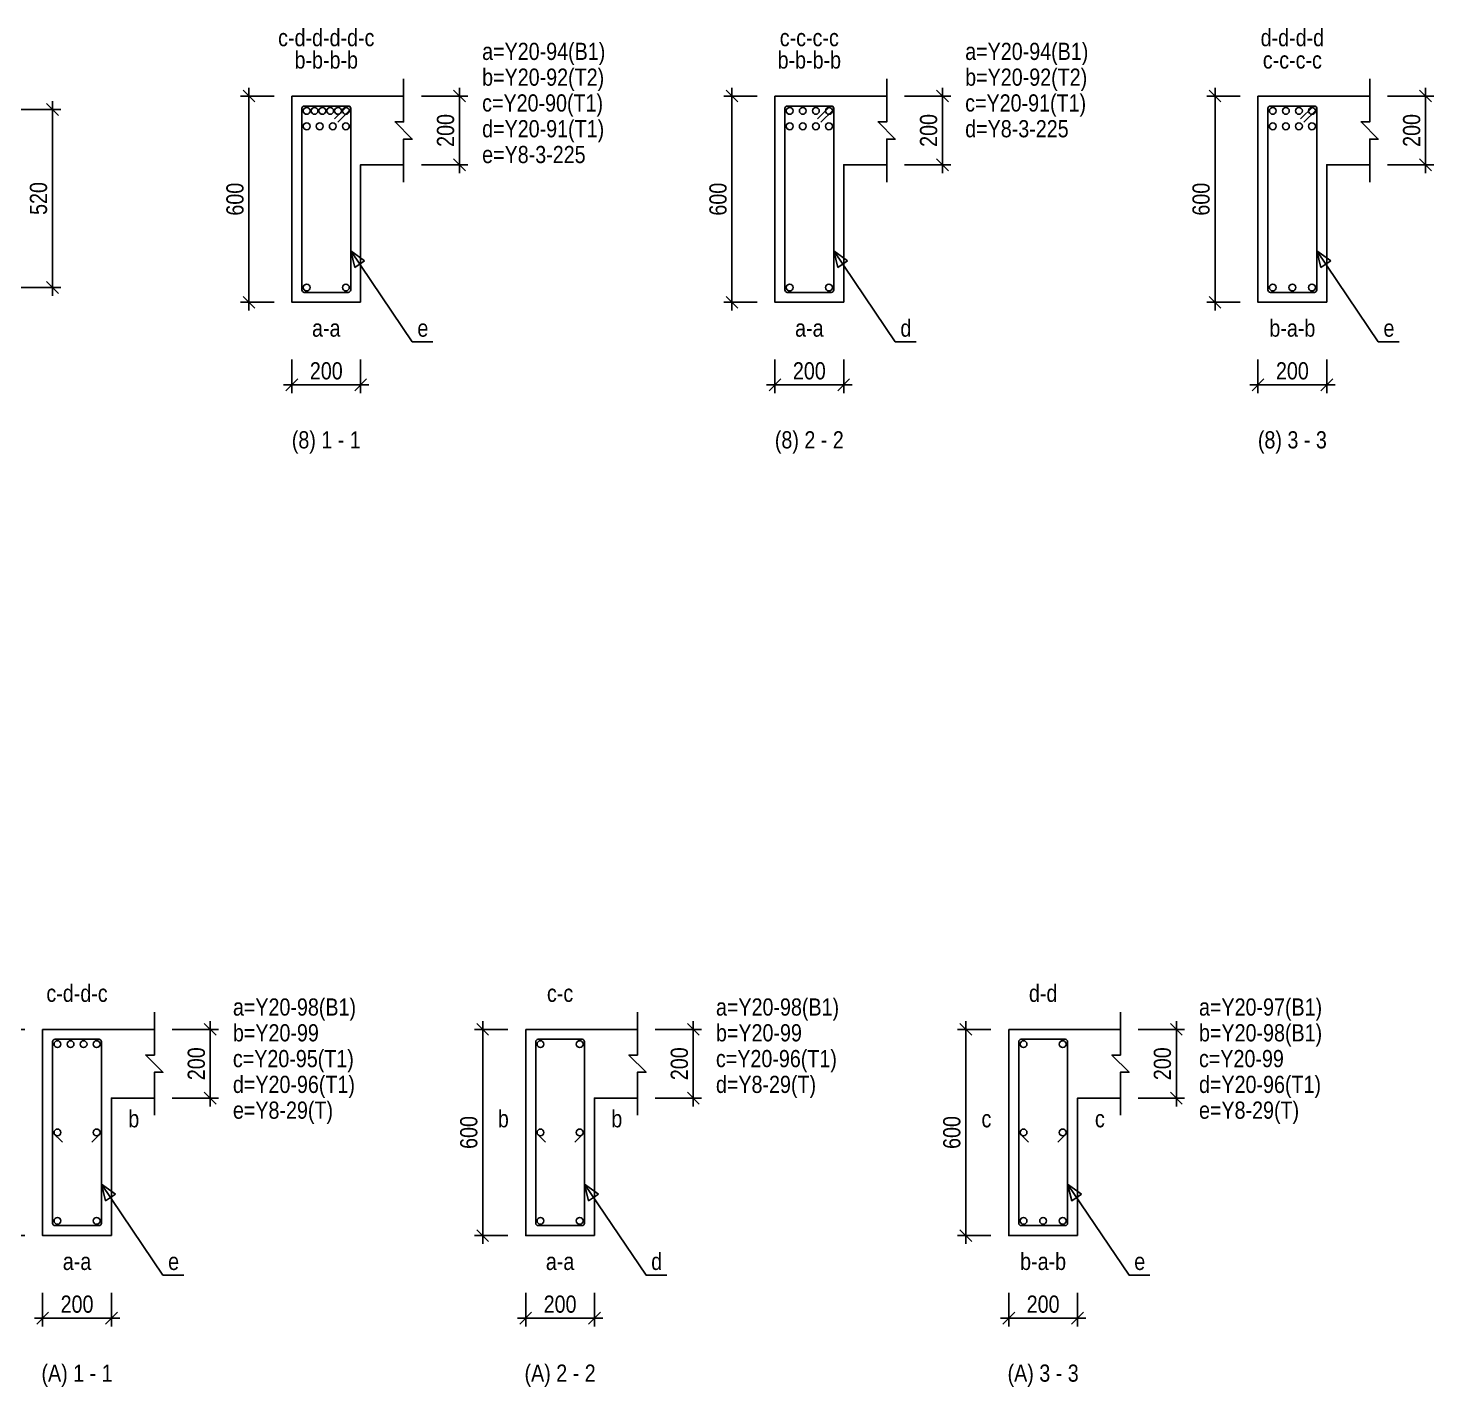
# Model space of a CAD drawing. Extents: x 0 to 206258, y -403073 to 0.
# Drawn here: x 47675 to 55854, y -359304 to -351399 of the extents above; entities that cross this region are included whole.
import ezdxf
from ezdxf.enums import TextEntityAlignment as Align

# ---------------------------------------------------------------- set-up
doc = ezdxf.new("R2010")
doc.units = 0
doc.header["$LTSCALE"] = 1000
doc.layers.add('Beam Line(D)', color=112, linetype='Continuous', true_color=0x00bd5e)
doc.layers.add('Link Label', color=94, linetype='Continuous', true_color=0x008100)
for name, color, linetype in [('Break Line', 5, 'Continuous'), ('Dimension Line', 5, 'Continuous'), ('Leader Line', 5, 'Continuous'), ('Link Line', 3, 'Continuous'), ('Rebar Kink', 4, 'Continuous'), ('Rebar Label', 6, 'Continuous'), ('Rebar Line', 7, 'Continuous'), ('Section Label', 1, 'Continuous'), ('Top Rebar Label', 6, 'Continuous')]:
    doc.layers.add(name, color=color, linetype=linetype)
doc.styles.add('Dimension Text', font='ARIALN.TTF', dxfattribs={"height": 100})
doc.styles.add('Link Label', font='ARIALN.TTF', dxfattribs={"height": 100})
doc.styles.add('Rebar Label', font='ARIALN.TTF', dxfattribs={"height": 100})
doc.styles.add('Section Label', font='ARIALN.TTF', dxfattribs={"height": 100})
doc.styles.add('Top Rebar Label', font='ARIALN.TTF', dxfattribs={"height": 100})
doc.dimstyles.new('BEAM', dxfattribs={"dimtxt": 100, "dimasz": 30, "dimexe": 48.3, "dimexo": 103.5, "dimgap": 30, "dimtad": 1, "dimtoh": 1, "dimdec": 1, "dimlfac": 0.5, "dimdsep": 46, "dimtxsty": 'Dimension Text', "dimblk": 'PCDIM_TICK', "dimcen": 0.09, "dimclrd": 5, "dimclre": 5, "dimclrt": 5, "dimadec": 1, "dimazin": 0, "dimtp": 1, "dimtm": 1, "dimtfac": 1, "dimtdec": 4, "dimtofl": 0, "dimtmove": 0, "dimatfit": 3, "dimfxl": 1, "dimtolj": 1, "dimtzin": 0, "dimarcsym": 0})

# ---------------------------------------------------------------- blocks, each defined once
blk = doc.blocks.new('PCDIM_TICK')
at = {"layer": 'Dimension Line', "color": 0, "transparency": 33554687}
for p, q in [((1.15, 1.15), (-1.15, -1.15)), ((1.61, 0), (0, 0))]:
    blk.add_line(p, q, dxfattribs=at)
blk = doc.blocks.new('*U4203')
at = {"layer": 'Dimension Line', "color": 5, "true_color": 0x0000ff, "transparency": 16777216}
for p, q in [((47592.6, -351872.3), (47865.4, -351872.3)), ((47817.1, -352908.3), (47817.1, -351872.3)), ((47592.6, -352908.3), (47865.4, -352908.3))]:
    blk.add_line(p, q, dxfattribs=at)
at = {"layer": 'Dimension Line', "color": 5, "true_color": 0x0000ff, "transparency": 16777216, "xscale": 30, "yscale": 30}
for p, rotation in [((47817.1, -351872.3), 89.99999999999447), ((47817.1, -352908.3), 269.9999999999834)]:
    blk.add_blockref('PCDIM_TICK', p, dxfattribs=dict(at, rotation=rotation))
at = {"layer": 'Dimension Line', "color": 5, "true_color": 0x0000ff, "transparency": 16777216, "insert": (47787.1, -352390.3), "char_height": 100, "width": 181.501, "attachment_point": 8, "rotation": 90, "style": 'Dimension Text'}
blk.add_mtext('520', dxfattribs=at)
blk = doc.blocks.new('*U4205')
at = {"layer": 'Dimension Line', "color": 5, "true_color": 0x0000ff, "transparency": 16777216}
for p, q in [((49963.6, -351794.3), (50233.4, -351794.3)), ((50185.1, -352194.3), (50185.1, -351794.3)), ((49963.6, -352194.3), (50233.4, -352194.3))]:
    blk.add_line(p, q, dxfattribs=at)
at = {"layer": 'Dimension Line', "color": 5, "true_color": 0x0000ff, "transparency": 16777216, "xscale": 30, "yscale": 30}
for p, rotation in [((50185.1, -351794.3), 89.99999999999447), ((50185.1, -352194.3), 269.9999999999834)]:
    blk.add_blockref('PCDIM_TICK', p, dxfattribs=dict(at, rotation=rotation))
at = {"layer": 'Dimension Line', "color": 5, "true_color": 0x0000ff, "transparency": 16777216, "insert": (50155.1, -351994.3), "char_height": 100, "width": 182.775, "attachment_point": 8, "rotation": 90, "style": 'Dimension Text'}
blk.add_mtext('200', dxfattribs=at)
blk = doc.blocks.new('*U4206')
at = {"layer": 'Dimension Line', "color": 5, "true_color": 0x0000ff, "transparency": 16777216}
for p, q in [((49106.6, -351794.3), (48911.8, -351794.3)), ((48960.1, -352994.3), (48960.1, -351794.3)), ((49106.6, -352994.3), (48911.8, -352994.3))]:
    blk.add_line(p, q, dxfattribs=at)
at = {"layer": 'Dimension Line', "color": 5, "true_color": 0x0000ff, "transparency": 16777216, "xscale": 30, "yscale": 30}
for p, rotation in [((48960.1, -351794.3), 89.99999999999447), ((48960.1, -352994.3), 269.9999999999834)]:
    blk.add_blockref('PCDIM_TICK', p, dxfattribs=dict(at, rotation=rotation))
at = {"layer": 'Dimension Line', "color": 5, "true_color": 0x0000ff, "transparency": 16777216, "insert": (48930.1, -352394.3), "char_height": 100, "width": 181.97, "attachment_point": 8, "rotation": 90, "style": 'Dimension Text'}
blk.add_mtext('600', dxfattribs=at)
blk = doc.blocks.new('*U4207')
at = {"layer": 'Dimension Line', "color": 5, "true_color": 0x0000ff, "transparency": 16777216}
for p, q in [((49210.1, -353327.8), (49210.1, -353522.6)), ((49610.1, -353327.8), (49610.1, -353522.6)), ((49210.1, -353474.3), (49610.1, -353474.3))]:
    blk.add_line(p, q, dxfattribs=at)
at = {"layer": 'Dimension Line', "color": 5, "true_color": 0x0000ff, "transparency": 16777216, "xscale": 30, "yscale": 30, "rotation": 180.0000000000004}
blk.add_blockref('PCDIM_TICK', (49210.1, -353474.3), dxfattribs=at)
at = {"layer": 'Dimension Line', "color": 5, "true_color": 0x0000ff, "transparency": 16777216, "xscale": 30, "yscale": 30}
blk.add_blockref('PCDIM_TICK', (49610.1, -353474.3), dxfattribs=at)
at = {"layer": 'Dimension Line', "color": 5, "true_color": 0x0000ff, "transparency": 16777216, "insert": (49410.1, -353444.3), "char_height": 100, "width": 182.775, "attachment_point": 8, "style": 'Dimension Text'}
blk.add_mtext('200', dxfattribs=at)
blk = doc.blocks.new('*U4208')
at = {"layer": 'Dimension Line', "color": 5, "true_color": 0x0000ff, "transparency": 16777216}
for p, q in [((52773.8, -351794.3), (53043.6, -351794.3)), ((52995.3, -352194.3), (52995.3, -351794.3)), ((52773.8, -352194.3), (53043.6, -352194.3))]:
    blk.add_line(p, q, dxfattribs=at)
at = {"layer": 'Dimension Line', "color": 5, "true_color": 0x0000ff, "transparency": 16777216, "xscale": 30, "yscale": 30}
for p, rotation in [((52995.3, -351794.3), 89.99999999999447), ((52995.3, -352194.3), 269.9999999999834)]:
    blk.add_blockref('PCDIM_TICK', p, dxfattribs=dict(at, rotation=rotation))
at = {"layer": 'Dimension Line', "color": 5, "true_color": 0x0000ff, "transparency": 16777216, "insert": (52965.3, -351994.3), "char_height": 100, "width": 182.775, "attachment_point": 8, "rotation": 90, "style": 'Dimension Text'}
blk.add_mtext('200', dxfattribs=at)
blk = doc.blocks.new('*U4209')
at = {"layer": 'Dimension Line', "color": 5, "true_color": 0x0000ff, "transparency": 16777216}
for p, q in [((51916.8, -351794.3), (51722, -351794.3)), ((51770.3, -352994.3), (51770.3, -351794.3)), ((51916.8, -352994.3), (51722, -352994.3))]:
    blk.add_line(p, q, dxfattribs=at)
at = {"layer": 'Dimension Line', "color": 5, "true_color": 0x0000ff, "transparency": 16777216, "xscale": 30, "yscale": 30}
for p, rotation in [((51770.3, -351794.3), 89.99999999999447), ((51770.3, -352994.3), 269.9999999999834)]:
    blk.add_blockref('PCDIM_TICK', p, dxfattribs=dict(at, rotation=rotation))
at = {"layer": 'Dimension Line', "color": 5, "true_color": 0x0000ff, "transparency": 16777216, "insert": (51740.3, -352394.3), "char_height": 100, "width": 181.97, "attachment_point": 8, "rotation": 90, "style": 'Dimension Text'}
blk.add_mtext('600', dxfattribs=at)
blk = doc.blocks.new('*U4210')
at = {"layer": 'Dimension Line', "color": 5, "true_color": 0x0000ff, "transparency": 16777216}
for p, q in [((52020.3, -353327.8), (52020.3, -353522.6)), ((52420.3, -353327.8), (52420.3, -353522.6)), ((52020.3, -353474.3), (52420.3, -353474.3))]:
    blk.add_line(p, q, dxfattribs=at)
at = {"layer": 'Dimension Line', "color": 5, "true_color": 0x0000ff, "transparency": 16777216, "xscale": 30, "yscale": 30, "rotation": 180.0000000000004}
blk.add_blockref('PCDIM_TICK', (52020.3, -353474.3), dxfattribs=at)
at = {"layer": 'Dimension Line', "color": 5, "true_color": 0x0000ff, "transparency": 16777216, "xscale": 30, "yscale": 30}
blk.add_blockref('PCDIM_TICK', (52420.3, -353474.3), dxfattribs=at)
at = {"layer": 'Dimension Line', "color": 5, "true_color": 0x0000ff, "transparency": 16777216, "insert": (52220.3, -353444.3), "char_height": 100, "width": 182.775, "attachment_point": 8, "style": 'Dimension Text'}
blk.add_mtext('200', dxfattribs=at)
blk = doc.blocks.new('*U4211')
at = {"layer": 'Dimension Line', "color": 5, "true_color": 0x0000ff, "transparency": 16777216}
for p, q in [((55584, -351794.3), (55853.8, -351794.3)), ((55805.5, -352194.3), (55805.5, -351794.3)), ((55584, -352194.3), (55853.8, -352194.3))]:
    blk.add_line(p, q, dxfattribs=at)
at = {"layer": 'Dimension Line', "color": 5, "true_color": 0x0000ff, "transparency": 16777216, "xscale": 30, "yscale": 30}
for p, rotation in [((55805.5, -351794.3), 89.99999999999447), ((55805.5, -352194.3), 269.9999999999834)]:
    blk.add_blockref('PCDIM_TICK', p, dxfattribs=dict(at, rotation=rotation))
at = {"layer": 'Dimension Line', "color": 5, "true_color": 0x0000ff, "transparency": 16777216, "insert": (55775.5, -351994.3), "char_height": 100, "width": 182.775, "attachment_point": 8, "rotation": 90, "style": 'Dimension Text'}
blk.add_mtext('200', dxfattribs=at)
blk = doc.blocks.new('*U4212')
at = {"layer": 'Dimension Line', "color": 5, "true_color": 0x0000ff, "transparency": 16777216}
for p, q in [((54727, -351794.3), (54532.2, -351794.3)), ((54580.5, -352994.3), (54580.5, -351794.3)), ((54727, -352994.3), (54532.2, -352994.3))]:
    blk.add_line(p, q, dxfattribs=at)
at = {"layer": 'Dimension Line', "color": 5, "true_color": 0x0000ff, "transparency": 16777216, "xscale": 30, "yscale": 30}
for p, rotation in [((54580.5, -351794.3), 89.99999999999447), ((54580.5, -352994.3), 269.9999999999834)]:
    blk.add_blockref('PCDIM_TICK', p, dxfattribs=dict(at, rotation=rotation))
at = {"layer": 'Dimension Line', "color": 5, "true_color": 0x0000ff, "transparency": 16777216, "insert": (54550.5, -352394.3), "char_height": 100, "width": 181.97, "attachment_point": 8, "rotation": 90, "style": 'Dimension Text'}
blk.add_mtext('600', dxfattribs=at)
blk = doc.blocks.new('*U4213')
at = {"layer": 'Dimension Line', "color": 5, "true_color": 0x0000ff, "transparency": 16777216}
for p, q in [((54830.5, -353327.8), (54830.5, -353522.6)), ((55230.5, -353327.8), (55230.5, -353522.6)), ((54830.5, -353474.3), (55230.5, -353474.3))]:
    blk.add_line(p, q, dxfattribs=at)
at = {"layer": 'Dimension Line', "color": 5, "true_color": 0x0000ff, "transparency": 16777216, "xscale": 30, "yscale": 30, "rotation": 180.0000000000004}
blk.add_blockref('PCDIM_TICK', (54830.5, -353474.3), dxfattribs=at)
at = {"layer": 'Dimension Line', "color": 5, "true_color": 0x0000ff, "transparency": 16777216, "xscale": 30, "yscale": 30}
blk.add_blockref('PCDIM_TICK', (55230.5, -353474.3), dxfattribs=at)
at = {"layer": 'Dimension Line', "color": 5, "true_color": 0x0000ff, "transparency": 16777216, "insert": (55030.5, -353444.3), "char_height": 100, "width": 182.775, "attachment_point": 8, "style": 'Dimension Text'}
blk.add_mtext('200', dxfattribs=at)
blk = doc.blocks.new('*U4247')
at = {"layer": 'Dimension Line', "color": 5, "true_color": 0x0000ff, "transparency": 16777216}
for p, q in [((48513.6, -357224.3), (48783.4, -357224.3)), ((48735.1, -357624.3), (48735.1, -357224.3)), ((48513.6, -357624.3), (48783.4, -357624.3))]:
    blk.add_line(p, q, dxfattribs=at)
at = {"layer": 'Dimension Line', "color": 5, "true_color": 0x0000ff, "transparency": 16777216, "xscale": 30, "yscale": 30}
for p, rotation in [((48735.1, -357224.3), 89.99999999999447), ((48735.1, -357624.3), 269.9999999999834)]:
    blk.add_blockref('PCDIM_TICK', p, dxfattribs=dict(at, rotation=rotation))
at = {"layer": 'Dimension Line', "color": 5, "true_color": 0x0000ff, "transparency": 16777216, "insert": (48705.1, -357424.3), "char_height": 100, "width": 182.775, "attachment_point": 8, "rotation": 90, "style": 'Dimension Text'}
blk.add_mtext('200', dxfattribs=at)
blk = doc.blocks.new('*U4248')
at = {"layer": 'Dimension Line', "color": 5, "true_color": 0x0000ff, "transparency": 16777216}
for p, q in [((47656.6, -357224.3), (47461.8, -357224.3)), ((47510.1, -358424.3), (47510.1, -357224.3)), ((47656.6, -358424.3), (47461.8, -358424.3))]:
    blk.add_line(p, q, dxfattribs=at)
at = {"layer": 'Dimension Line', "color": 5, "true_color": 0x0000ff, "transparency": 16777216, "xscale": 30, "yscale": 30}
for p, rotation in [((47510.1, -357224.3), 89.99999999999447), ((47510.1, -358424.3), 269.9999999999834)]:
    blk.add_blockref('PCDIM_TICK', p, dxfattribs=dict(at, rotation=rotation))
at = {"layer": 'Dimension Line', "color": 5, "true_color": 0x0000ff, "transparency": 16777216, "insert": (47480.1, -357824.3), "char_height": 100, "width": 181.97, "attachment_point": 8, "rotation": 90, "style": 'Dimension Text'}
blk.add_mtext('600', dxfattribs=at)
blk = doc.blocks.new('*U4249')
at = {"layer": 'Dimension Line', "color": 5, "true_color": 0x0000ff, "transparency": 16777216}
for p, q in [((47760.1, -358757.8), (47760.1, -358952.6)), ((48160.1, -358757.8), (48160.1, -358952.6)), ((47760.1, -358904.3), (48160.1, -358904.3))]:
    blk.add_line(p, q, dxfattribs=at)
at = {"layer": 'Dimension Line', "color": 5, "true_color": 0x0000ff, "transparency": 16777216, "xscale": 30, "yscale": 30, "rotation": 180.0000000000004}
blk.add_blockref('PCDIM_TICK', (47760.1, -358904.3), dxfattribs=at)
at = {"layer": 'Dimension Line', "color": 5, "true_color": 0x0000ff, "transparency": 16777216, "xscale": 30, "yscale": 30}
blk.add_blockref('PCDIM_TICK', (48160.1, -358904.3), dxfattribs=at)
at = {"layer": 'Dimension Line', "color": 5, "true_color": 0x0000ff, "transparency": 16777216, "insert": (47960.1, -358874.3), "char_height": 100, "width": 182.775, "attachment_point": 8, "style": 'Dimension Text'}
blk.add_mtext('200', dxfattribs=at)
blk = doc.blocks.new('*U4250')
at = {"layer": 'Dimension Line', "color": 5, "true_color": 0x0000ff, "transparency": 16777216}
for p, q in [((51323.8, -357224.3), (51593.6, -357224.3)), ((51545.3, -357624.3), (51545.3, -357224.3)), ((51323.8, -357624.3), (51593.6, -357624.3))]:
    blk.add_line(p, q, dxfattribs=at)
at = {"layer": 'Dimension Line', "color": 5, "true_color": 0x0000ff, "transparency": 16777216, "xscale": 30, "yscale": 30}
for p, rotation in [((51545.3, -357224.3), 89.99999999999447), ((51545.3, -357624.3), 269.9999999999834)]:
    blk.add_blockref('PCDIM_TICK', p, dxfattribs=dict(at, rotation=rotation))
at = {"layer": 'Dimension Line', "color": 5, "true_color": 0x0000ff, "transparency": 16777216, "insert": (51515.3, -357424.3), "char_height": 100, "width": 182.775, "attachment_point": 8, "rotation": 90, "style": 'Dimension Text'}
blk.add_mtext('200', dxfattribs=at)
blk = doc.blocks.new('*U4251')
at = {"layer": 'Dimension Line', "color": 5, "true_color": 0x0000ff, "transparency": 16777216}
for p, q in [((50466.8, -357224.3), (50272, -357224.3)), ((50320.3, -358424.3), (50320.3, -357224.3)), ((50466.8, -358424.3), (50272, -358424.3))]:
    blk.add_line(p, q, dxfattribs=at)
at = {"layer": 'Dimension Line', "color": 5, "true_color": 0x0000ff, "transparency": 16777216, "xscale": 30, "yscale": 30}
for p, rotation in [((50320.3, -357224.3), 89.99999999999447), ((50320.3, -358424.3), 269.9999999999834)]:
    blk.add_blockref('PCDIM_TICK', p, dxfattribs=dict(at, rotation=rotation))
at = {"layer": 'Dimension Line', "color": 5, "true_color": 0x0000ff, "transparency": 16777216, "insert": (50290.3, -357824.3), "char_height": 100, "width": 181.97, "attachment_point": 8, "rotation": 90, "style": 'Dimension Text'}
blk.add_mtext('600', dxfattribs=at)
blk = doc.blocks.new('*U4252')
at = {"layer": 'Dimension Line', "color": 5, "true_color": 0x0000ff, "transparency": 16777216}
for p, q in [((50570.3, -358757.8), (50570.3, -358952.6)), ((50970.3, -358757.8), (50970.3, -358952.6)), ((50570.3, -358904.3), (50970.3, -358904.3))]:
    blk.add_line(p, q, dxfattribs=at)
at = {"layer": 'Dimension Line', "color": 5, "true_color": 0x0000ff, "transparency": 16777216, "xscale": 30, "yscale": 30, "rotation": 180.0000000000004}
blk.add_blockref('PCDIM_TICK', (50570.3, -358904.3), dxfattribs=at)
at = {"layer": 'Dimension Line', "color": 5, "true_color": 0x0000ff, "transparency": 16777216, "xscale": 30, "yscale": 30}
blk.add_blockref('PCDIM_TICK', (50970.3, -358904.3), dxfattribs=at)
at = {"layer": 'Dimension Line', "color": 5, "true_color": 0x0000ff, "transparency": 16777216, "insert": (50770.3, -358874.3), "char_height": 100, "width": 182.775, "attachment_point": 8, "style": 'Dimension Text'}
blk.add_mtext('200', dxfattribs=at)
blk = doc.blocks.new('*U4253')
at = {"layer": 'Dimension Line', "color": 5, "true_color": 0x0000ff, "transparency": 16777216}
for p, q in [((54134, -357224.3), (54403.8, -357224.3)), ((54355.5, -357624.3), (54355.5, -357224.3)), ((54134, -357624.3), (54403.8, -357624.3))]:
    blk.add_line(p, q, dxfattribs=at)
at = {"layer": 'Dimension Line', "color": 5, "true_color": 0x0000ff, "transparency": 16777216, "xscale": 30, "yscale": 30}
for p, rotation in [((54355.5, -357224.3), 89.99999999999447), ((54355.5, -357624.3), 269.9999999999834)]:
    blk.add_blockref('PCDIM_TICK', p, dxfattribs=dict(at, rotation=rotation))
at = {"layer": 'Dimension Line', "color": 5, "true_color": 0x0000ff, "transparency": 16777216, "insert": (54325.5, -357424.3), "char_height": 100, "width": 182.775, "attachment_point": 8, "rotation": 90, "style": 'Dimension Text'}
blk.add_mtext('200', dxfattribs=at)
blk = doc.blocks.new('*U4254')
at = {"layer": 'Dimension Line', "color": 5, "true_color": 0x0000ff, "transparency": 16777216}
for p, q in [((53277, -357224.3), (53082.2, -357224.3)), ((53130.5, -358424.3), (53130.5, -357224.3)), ((53277, -358424.3), (53082.2, -358424.3))]:
    blk.add_line(p, q, dxfattribs=at)
at = {"layer": 'Dimension Line', "color": 5, "true_color": 0x0000ff, "transparency": 16777216, "xscale": 30, "yscale": 30}
for p, rotation in [((53130.5, -357224.3), 89.99999999999447), ((53130.5, -358424.3), 269.9999999999834)]:
    blk.add_blockref('PCDIM_TICK', p, dxfattribs=dict(at, rotation=rotation))
at = {"layer": 'Dimension Line', "color": 5, "true_color": 0x0000ff, "transparency": 16777216, "insert": (53100.5, -357824.3), "char_height": 100, "width": 181.97, "attachment_point": 8, "rotation": 90, "style": 'Dimension Text'}
blk.add_mtext('600', dxfattribs=at)
blk = doc.blocks.new('*U4255')
at = {"layer": 'Dimension Line', "color": 5, "true_color": 0x0000ff, "transparency": 16777216}
for p, q in [((53380.5, -358757.8), (53380.5, -358952.6)), ((53780.5, -358757.8), (53780.5, -358952.6)), ((53380.5, -358904.3), (53780.5, -358904.3))]:
    blk.add_line(p, q, dxfattribs=at)
at = {"layer": 'Dimension Line', "color": 5, "true_color": 0x0000ff, "transparency": 16777216, "xscale": 30, "yscale": 30, "rotation": 180.0000000000004}
blk.add_blockref('PCDIM_TICK', (53380.5, -358904.3), dxfattribs=at)
at = {"layer": 'Dimension Line', "color": 5, "true_color": 0x0000ff, "transparency": 16777216, "xscale": 30, "yscale": 30}
blk.add_blockref('PCDIM_TICK', (53780.5, -358904.3), dxfattribs=at)
at = {"layer": 'Dimension Line', "color": 5, "true_color": 0x0000ff, "transparency": 16777216, "insert": (53580.5, -358874.3), "char_height": 100, "width": 182.775, "attachment_point": 8, "style": 'Dimension Text'}
blk.add_mtext('200', dxfattribs=at)

msp = doc.modelspace()

# ---------------------------------------------------------------- linework, layer by layer
at = {"layer": 'Beam Line(D)', "transparency": 33554687}
for points in [[(49210.054, -351794.284), (49610.054, -351794.284)], [(49610.054, -352994.284), (49210.054, -352994.284), (49210.054, -351794.284)], [(49610.054, -351794.284), (49610.054, -351794.284)], [(49610.054, -351794.284), (49860.054, -351794.284)], [(52020.293, -351794.284), (52420.293, -351794.284)], [(52420.293, -352994.284), (52020.293, -352994.284), (52020.293, -351794.284)], [(52420.293, -351794.284), (52420.293, -351794.284)], [(52420.293, -351794.284), (52670.293, -351794.284)], [(54830.532, -351794.284), (55230.532, -351794.284)], [(55230.532, -352994.284), (54830.532, -352994.284), (54830.532, -351794.284)], [(55230.532, -351794.284), (55230.532, -351794.284)], [(55230.532, -351794.284), (55480.532, -351794.284)], [(49610.054, -352994.284), (49610.054, -352194.284), (49860.054, -352194.284)], [(52420.293, -352994.284), (52420.293, -352194.284), (52670.293, -352194.284)], [(55230.532, -352994.284), (55230.532, -352194.284), (55480.532, -352194.284)], [(47760.055, -357224.284), (48160.055, -357224.284)], [(48160.055, -358424.284), (47760.055, -358424.284), (47760.055, -357224.284)], [(48160.055, -357224.284), (48160.055, -357224.284)], [(48160.055, -357224.284), (48410.055, -357224.284)], [(50570.294, -357224.284), (50970.294, -357224.284)], [(50970.294, -358424.284), (50570.294, -358424.284), (50570.294, -357224.284)], [(50970.294, -357224.284), (50970.294, -357224.284)], [(50970.294, -357224.284), (51220.294, -357224.284)], [(53380.533, -357224.284), (53780.533, -357224.284)], [(53780.533, -358424.284), (53380.533, -358424.284), (53380.533, -357224.284)], [(53780.533, -357224.284), (53780.533, -357224.284)], [(53780.533, -357224.284), (54030.533, -357224.284)], [(48160.055, -358424.284), (48160.055, -357624.284), (48410.055, -357624.284)], [(50970.294, -358424.284), (50970.294, -357624.284), (51220.294, -357624.284)], [(53780.533, -358424.284), (53780.533, -357624.284), (54030.533, -357624.284)]]:
    msp.add_lwpolyline(points, dxfattribs=at)
at = {"layer": 'Break Line', "transparency": 33554687}
for points in [[(49860.054, -351694.284), (49860.054, -351944.284), (49810.054, -351944.284), (49910.054, -352044.284), (49860.054, -352044.284), (49860.054, -352294.284)], [(52670.293, -351694.284), (52670.293, -351944.284), (52620.293, -351944.284), (52720.293, -352044.284), (52670.293, -352044.284), (52670.293, -352294.284)], [(55480.532, -351694.284), (55480.532, -351944.284), (55430.532, -351944.284), (55530.532, -352044.284), (55480.532, -352044.284), (55480.532, -352294.284)], [(48410.055, -357124.284), (48410.055, -357374.284), (48360.055, -357374.284), (48460.055, -357474.284), (48410.055, -357474.284), (48410.055, -357724.284)], [(51220.294, -357124.284), (51220.294, -357374.284), (51170.294, -357374.284), (51270.294, -357474.284), (51220.294, -357474.284), (51220.294, -357724.284)], [(54030.533, -357124.284), (54030.533, -357374.284), (53980.533, -357374.284), (54080.533, -357474.284), (54030.533, -357474.284), (54030.533, -357724.284)]]:
    msp.add_lwpolyline(points, dxfattribs=at)
at = {"layer": 'Leader Line', "transparency": 33554687}
for points in [[(49632.995, -352753.009), (49576.311, -352791.298), (49552.055, -352694.284), (49632.995, -352753.009)], [(49552.055, -352694.284), (49910.054, -353224.284), (50030.866, -353224.284)], [(52443.234, -352753.009), (52386.549, -352791.297), (52362.293, -352694.284), (52443.234, -352753.009)], [(52362.293, -352694.284), (52720.293, -353224.284), (52841.105, -353224.284)], [(55253.472, -352753.008), (55196.788, -352791.297), (55172.531, -352694.283), (55253.472, -352753.008)], [(55172.531, -352694.283), (55530.532, -353224.284), (55651.343, -353224.284)], [(48182.996, -358183.008), (48126.311, -358221.297), (48102.055, -358124.283), (48182.996, -358183.008)], [(48102.055, -358124.283), (48460.055, -358654.284), (48580.867, -358654.284)], [(50993.234, -358183.008), (50936.55, -358221.296), (50912.293, -358124.283), (50993.234, -358183.008)], [(50912.293, -358124.283), (51270.294, -358654.284), (51391.106, -358654.284)], [(53803.472, -358183.007), (53746.788, -358221.296), (53722.532, -358124.282), (53803.472, -358183.007)], [(53722.532, -358124.282), (54080.533, -358654.284), (54201.344, -358654.284)]]:
    msp.add_lwpolyline(points, dxfattribs=at)
at = {"layer": 'Link Line', "transparency": 33554687}
for points in [[(49477.243, -351946.894), (49547.954, -351876.183, 0.66817864), (49538.054, -351852.284), (49282.054, -351852.284, 0.41421356), (49268.054, -351866.284), (49268.054, -352922.284, 0.41421356), (49282.054, -352936.284), (49538.054, -352936.284, 0.41421356), (49552.054, -352922.284), (49552.054, -351866.284, 0.66817864), (49528.155, -351856.384), (49457.444, -351927.095)], [(52287.482, -351946.894), (52358.192, -351876.183, 0.66817864), (52348.293, -351852.284), (52092.293, -351852.284, 0.41421356), (52078.293, -351866.284), (52078.293, -352922.284, 0.41421356), (52092.293, -352936.284), (52348.293, -352936.284, 0.41421356), (52362.293, -352922.284), (52362.293, -351866.284, 0.66817864), (52338.393, -351856.384), (52267.683, -351927.095)], [(55097.72, -351946.894), (55168.431, -351876.183, 0.66817864), (55158.532, -351852.284), (54902.532, -351852.284, 0.41421356), (54888.532, -351866.284), (54888.532, -352922.284, 0.41421356), (54902.532, -352936.284), (55158.532, -352936.284, 0.41421356), (55172.532, -352922.284), (55172.532, -351866.284, 0.66817864), (55148.632, -351856.384), (55077.921, -351927.095)], [(48102.055, -357824.284), (48102.055, -357296.284, 0.41421356), (48088.055, -357282.284), (47832.055, -357282.284, 0.41421356), (47818.055, -357296.284), (47818.055, -358352.284, 0.41421356), (47832.055, -358366.284), (48088.055, -358366.284, 0.41421356), (48102.055, -358352.284), (48102.055, -357296.284, 0.41421356), (48088.055, -357282.284), (47832.055, -357282.284, 0.41421356), (47818.055, -357296.284), (47818.055, -357824.284)], [(50912.294, -357824.284), (50912.294, -357296.284, 0.41421356), (50898.294, -357282.284), (50642.294, -357282.284, 0.41421356), (50628.294, -357296.284), (50628.294, -358352.284, 0.41421356), (50642.294, -358366.284), (50898.294, -358366.284, 0.41421356), (50912.294, -358352.284), (50912.294, -357296.284, 0.41421356), (50898.294, -357282.284), (50642.294, -357282.284, 0.41421356), (50628.294, -357296.284), (50628.294, -357824.284)], [(53722.533, -357824.284), (53722.533, -357296.284, 0.41421356), (53708.533, -357282.284), (53452.533, -357282.284, 0.41421356), (53438.533, -357296.284), (53438.533, -358352.284, 0.41421356), (53452.533, -358366.284), (53708.533, -358366.284, 0.41421356), (53722.533, -358352.284), (53722.533, -357296.284, 0.41421356), (53708.533, -357282.284), (53452.533, -357282.284, 0.41421356), (53438.533, -357296.284), (53438.533, -357824.284)]]:
    msp.add_lwpolyline(points, format="xyb", dxfattribs=at)
at = {"layer": 'Rebar Kink', "transparency": 33554687}
for p, q in [((47874.624, -357880.852), (47818.055, -357824.284)), ((48045.487, -357880.852), (48102.055, -357824.284)), ((50684.862, -357880.852), (50628.294, -357824.284)), ((50855.725, -357880.852), (50912.294, -357824.284)), ((53495.101, -357880.852), (53438.533, -357824.284)), ((53665.964, -357880.852), (53722.533, -357824.284))]:
    msp.add_line(p, q, dxfattribs=at)
at = {"layer": 'Rebar Line', "transparency": 33554687}
for centre in [(49296.054, -351880.284), (49341.654, -351880.284), (49387.254, -351880.284), (49432.854, -351880.284), (49478.454, -351880.284), (49524.054, -351880.284), (52106.293, -351880.284), (52182.293, -351880.284), (52258.293, -351880.284), (52334.293, -351880.284), (54916.532, -351880.284), (54992.532, -351880.284), (55068.532, -351880.284), (55144.532, -351880.284), (49296.054, -351970.284), (49372.054, -351970.284), (49448.054, -351970.284), (49524.054, -351970.284), (52106.293, -351970.284), (52182.293, -351970.284), (52258.293, -351970.284), (52334.293, -351970.284), (54916.532, -351970.284), (54992.532, -351970.284), (55068.532, -351970.284), (55144.532, -351970.284), (49296.054, -352908.284), (49524.054, -352908.284), (52106.293, -352908.284), (52334.293, -352908.284), (54916.532, -352908.284), (55030.532, -352908.284), (55144.532, -352908.284), (47846.055, -357310.284), (47922.055, -357310.284), (47998.055, -357310.284), (48074.055, -357310.284), (50656.294, -357310.284), (50884.294, -357310.284), (53466.533, -357310.284), (53694.533, -357310.284), (47846.055, -357824.284), (48074.055, -357824.284), (50656.294, -357824.284), (50884.294, -357824.284), (53466.533, -357824.284), (53694.533, -357824.284), (47846.055, -358338.284), (48074.055, -358338.284), (50656.294, -358338.284), (50884.294, -358338.284), (53466.533, -358338.284), (53580.533, -358338.284), (53694.533, -358338.284)]:
    msp.add_circle(centre, 20, dxfattribs=at)

# ---------------------------------------------------------------- texts
at = {"layer": 'Link Label', "transparency": 33554687, "style": 'Link Label'}
for s, p in [(' d=Y8-3-225', (53095.293, -352034.284)), (' e=Y8-3-225', (50285.054, -352184.284)), ('e', (49940.054, -353194.284)), ('d', (52750.293, -353194.284)), ('e', (55560.532, -353194.284)), (' d=Y8-29(T) ', (51645.294, -357594.284)), (' e=Y8-29(T) ', (48835.055, -357744.284)), (' e=Y8-29(T) ', (54455.533, -357744.284)), ('d', (51300.294, -358624.284)), ('e', (48490.055, -358624.284)), ('e', (54110.533, -358624.284))]:
    msp.add_text(s, height=100, dxfattribs=at).set_placement(p)
at = {"layer": 'Rebar Label', "transparency": 33554687, "style": 'Rebar Label'}
for s, p in [('c-d-d-d-d-c', (49410.054, -351534.284)), ('d-d-d-d', (55030.532, -351534.284)), ('c-c-c-c', (52220.293, -351534.284)), ('b-b-b-b', (49410.054, -351664.284)), ('b-b-b-b', (52220.293, -351664.284)), ('c-c-c-c', (55030.532, -351664.284)), ('a-a', (49410.054, -353224.284)), ('a-a', (52220.293, -353224.284)), ('b-a-b', (55030.532, -353224.284)), ('c-d-d-c', (47960.055, -357094.284)), ('c-c', (50770.294, -357094.284)), ('d-d', (53580.533, -357094.284)), ('b', (48290.055, -357824.284)), ('b', (50440.294, -357824.284)), ('b', (51100.294, -357824.284)), ('c', (53250.533, -357824.284)), ('c', (53910.533, -357824.284)), ('b-a-b', (53580.533, -358654.284)), ('a-a', (47960.055, -358654.284)), ('a-a', (50770.294, -358654.284))]:
    msp.add_text(s, height=100, dxfattribs=at).set_placement(p, align=Align.BOTTOM_CENTER)
for s, p in [(' a=Y20-94(B1)', (50285.054, -351584.284)), (' a=Y20-94(B1)', (53095.293, -351584.284)), (' a=Y20-98(B1)', (48835.055, -357144.284)), (' a=Y20-98(B1)', (51645.294, -357144.284)), (' a=Y20-97(B1)', (54455.533, -357144.284)), (' b=Y20-99', (48835.055, -357294.284)), (' b=Y20-99', (51645.294, -357294.284)), (' b=Y20-98(B1)', (54455.533, -357294.284)), (' c=Y20-99', (54455.533, -357444.284))]:
    msp.add_text(s, height=100, dxfattribs=at).set_placement(p)
at = {"layer": 'Section Label', "transparency": 33554687, "style": 'Section Label'}
for s, p in [('(8) 1 - 1', (49410.054, -353874.284)), ('(8) 2 - 2', (52220.293, -353874.284)), ('(8) 3 - 3', (55030.532, -353874.284)), ('(A) 1 - 1', (47960.055, -359304.284)), ('(A) 2 - 2', (50770.294, -359304.284)), ('(A) 3 - 3', (53580.533, -359304.284))]:
    msp.add_text(s, height=100, dxfattribs=at).set_placement(p, align=Align.BOTTOM_CENTER)
at = {"layer": 'Top Rebar Label', "transparency": 33554687, "style": 'Top Rebar Label'}
for s, p in [(' b=Y20-92(T2)', (50285.054, -351734.284)), (' b=Y20-92(T2)', (53095.293, -351734.284)), (' c=Y20-90(T1)', (50285.054, -351884.284)), (' c=Y20-91(T1)', (53095.293, -351884.284)), (' d=Y20-91(T1)', (50285.054, -352034.284)), (' c=Y20-95(T1)', (48835.055, -357444.284)), (' c=Y20-96(T1)', (51645.294, -357444.284)), (' d=Y20-96(T1)', (48835.055, -357594.284)), (' d=Y20-96(T1)', (54455.533, -357594.284))]:
    msp.add_text(s, height=100, dxfattribs=at).set_placement(p)

# ---------------------------------------------------------------- dimensions: what is measured, and where the dimension line sits
at = {"layer": 'Dimension Line', "transparency": 33554687}
for base, p1, p2, text, picture, middle in [((48960.054, -352394.284), (49210.054, -352994.284), (49210.054, -351794.284), '600', '*U4206', (48960.054, -352394.284)), ((50185.054, -351994.284), (49860.054, -352194.284), (49860.054, -351794.284), '200', '*U4205', (50185.054, -351994.284)), ((51770.293, -352394.284), (52020.293, -352994.284), (52020.293, -351794.284), '600', '*U4209', (51770.293, -352394.284)), ((52995.293, -351994.284), (52670.293, -352194.284), (52670.293, -351794.284), '200', '*U4208', (52995.293, -351994.284)), ((54580.532, -352394.284), (54830.532, -352994.284), (54830.532, -351794.284), '600', '*U4212', (54580.532, -352394.284)), ((55805.532, -351994.284), (55480.532, -352194.284), (55480.532, -351794.284), '200', '*U4211', (55805.532, -351994.284)), ((47817.054, -352390.284), (47489.054, -352908.284), (47489.054, -351872.284), '520', '*U4203', (47817.054, -352390.284)), ((47510.055, -357824.284), (47760.055, -358424.284), (47760.055, -357224.284), '600', '*U4248', (47510.055, -357824.284)), ((48735.055, -357424.284), (48410.055, -357624.284), (48410.055, -357224.284), '200', '*U4247', (48735.055, -357424.284)), ((50320.294, -357824.284), (50570.294, -358424.284), (50570.294, -357224.284), '600', '*U4251', (50320.294, -357824.284)), ((51545.294, -357424.284), (51220.294, -357624.284), (51220.294, -357224.284), '200', '*U4250', (51545.294, -357424.284)), ((53130.533, -357824.284), (53380.533, -358424.284), (53380.533, -357224.284), '600', '*U4254', (53130.533, -357824.284)), ((54355.533, -357424.284), (54030.533, -357624.284), (54030.533, -357224.284), '200', '*U4253', (54355.533, -357424.284))]:
    dim = msp.add_linear_dim(base=base, p1=p1, p2=p2, angle=90, text=text, dimstyle='BEAM', override={"dimscale": 1, "dimtxt": 100, "dimasz": 30, "dimexe": 48.3, "dimexo": 103.5, "dimgap": 30, "dimtad": 1, "dimtih": 0, "dimdec": 1, "dimlfac": 0.5, "dimzin": 8, "dimlunit": 2, "dimpost": '', "dimtxsty": 'Dimension Text', "dimblk": 'PCDIM_TICK', "dimse1": 0, "dimse2": 0, "dimsd2": 0, "dimclrd": 5, "dimclre": 5, "dimclrt": 5, "dimaunit": 0, "dimadec": 1, "dimazin": 0, "dimtol": 0, "dimtp": 1, "dimtm": 1, "dimtmove": 0}, dxfattribs=at)
    dim.commit()
    dim.dimension.update_dxf_attribs({"geometry": picture, "text_midpoint": middle})
for base, p1, p2, picture, middle in [((49410.054, -353474.284), (49210.054, -353224.284), (49610.054, -353224.284), '*U4207', (49410.054, -353474.284)), ((52220.293, -353474.284), (52020.293, -353224.284), (52420.293, -353224.284), '*U4210', (52220.293, -353474.284)), ((55030.532, -353474.284), (54830.532, -353224.284), (55230.532, -353224.284), '*U4213', (55030.532, -353474.284)), ((47960.055, -358904.284), (47760.055, -358654.284), (48160.055, -358654.284), '*U4249', (47960.055, -358904.284)), ((50770.294, -358904.284), (50570.294, -358654.284), (50970.294, -358654.284), '*U4252', (50770.294, -358904.284)), ((53580.533, -358904.284), (53380.533, -358654.284), (53780.533, -358654.284), '*U4255', (53580.533, -358904.284))]:
    dim = msp.add_linear_dim(base=base, p1=p1, p2=p2, text='200', dimstyle='BEAM', override={"dimscale": 1, "dimtxt": 100, "dimasz": 30, "dimexe": 48.3, "dimexo": 103.5, "dimgap": 30, "dimtad": 1, "dimtih": 0, "dimdec": 1, "dimlfac": 0.5, "dimzin": 8, "dimlunit": 2, "dimpost": '', "dimtxsty": 'Dimension Text', "dimblk": 'PCDIM_TICK', "dimse1": 0, "dimse2": 0, "dimsd2": 0, "dimclrd": 5, "dimclre": 5, "dimclrt": 5, "dimaunit": 0, "dimadec": 1, "dimazin": 0, "dimtol": 0, "dimtp": 1, "dimtm": 1, "dimtmove": 0}, dxfattribs=at)
    dim.commit()
    dim.dimension.update_dxf_attribs({"geometry": picture, "text_midpoint": middle})

doc.saveas('drawing.dxf')
